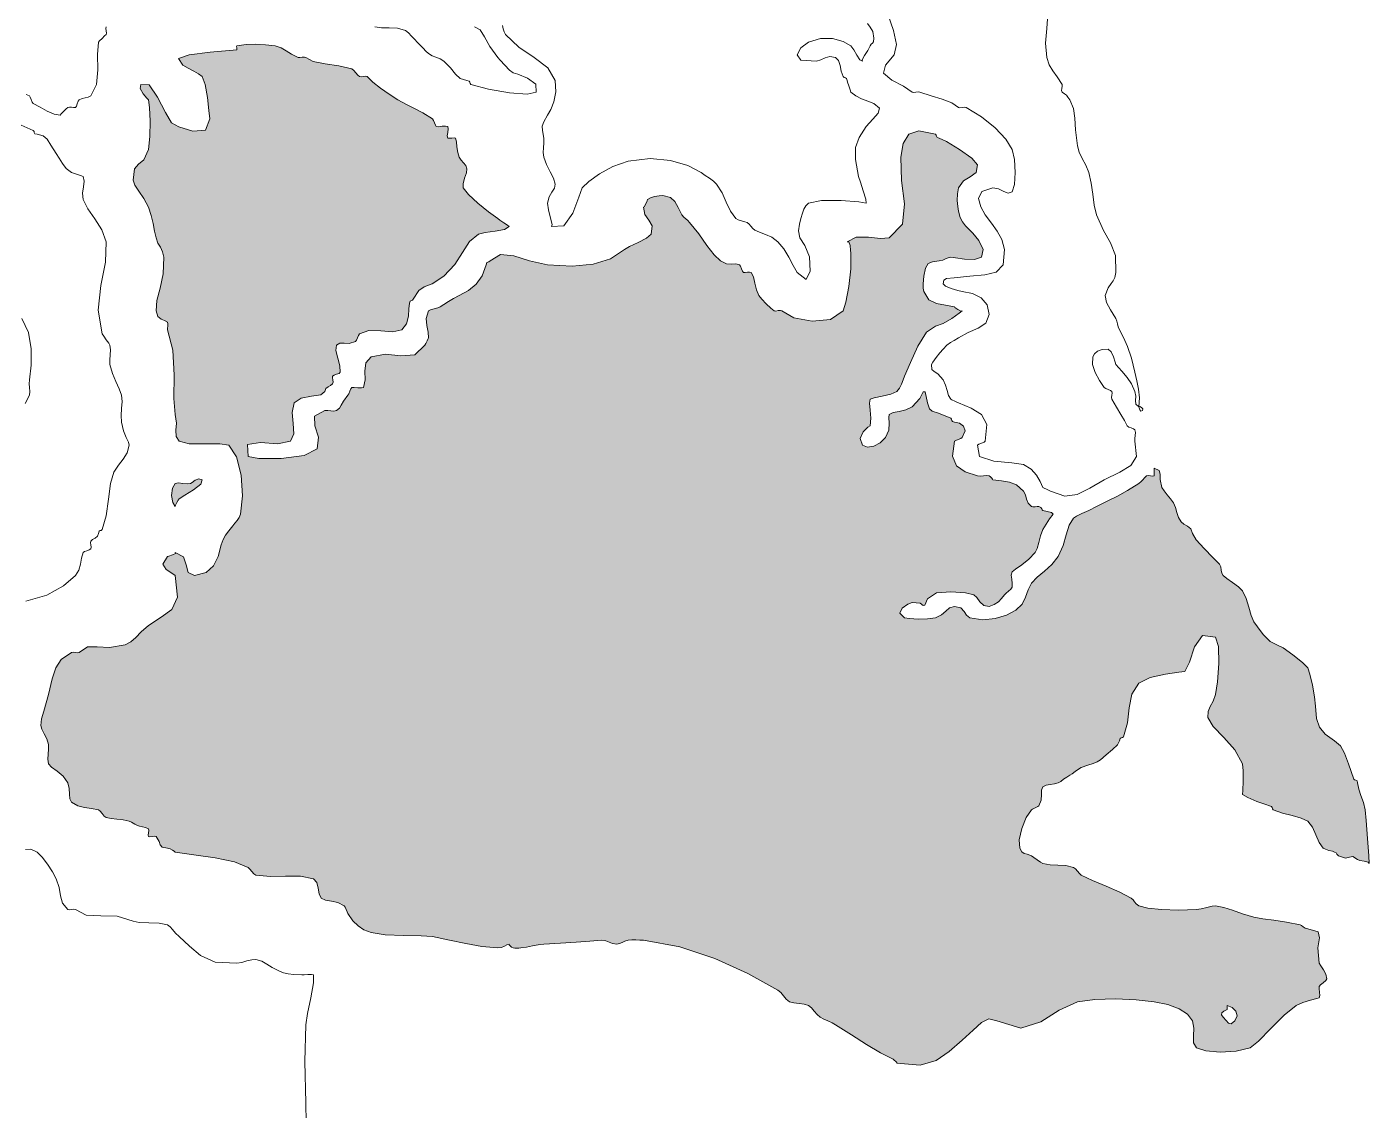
# Model space of a CAD drawing. Header units: inches. Extents: x -600 to 863, y -502 to 873.
# Drawn here: x 678.97 to 716, y 490.52 to 520.41 of the extents above; entities that cross this region are included whole.
import ezdxf

# ---------------------------------------------------------------- set-up
doc = ezdxf.new("R2010")
doc.units = ezdxf.units.IN
doc.header["$MEASUREMENT"] = 0
doc.layers.add('Layer 1', color=7, linetype='Continuous')

msp = doc.modelspace()

# ---------------------------------------------------------------- hatches: boundary and pattern name
at = {"layer": 'Layer 1', "true_color": 0xffffff}
h = msp.add_hatch(color=7, dxfattribs=at)
h.paths.add_polyline_path([(684.76, 519.774), (684.761, 519.791), (684.76, 519.827), (684.759, 519.863), (684.76, 519.88), (685.021, 519.916), (685.284, 519.925), (685.551, 519.912), (685.818, 519.88), (685.985, 519.831), (686.126, 519.75), (686.271, 519.654), (686.454, 519.562), (686.499, 519.56), (686.564, 519.568), (686.628, 519.573), (686.666, 519.562), (686.873, 519.452), (687.203, 519.389), (687.582, 519.334), (687.937, 519.245), (687.992, 519.205), (688.048, 519.141), (688.101, 519.076), (688.148, 519.033), (688.194, 519.029), (688.258, 519.038), (688.32, 519.044), (688.359, 519.033), (688.514, 518.883), (688.727, 518.718), (688.968, 518.552), (689.207, 518.398), (689.444, 518.263), (689.667, 518.151), (689.897, 518.031), (690.16, 517.869), (690.188, 517.826), (690.215, 517.759), (690.24, 517.693), (690.266, 517.657), (690.334, 517.651), (690.431, 517.664), (690.524, 517.672), (690.583, 517.657), (690.596, 517.591), (690.581, 517.495), (690.567, 517.401), (690.583, 517.339), (690.625, 517.333), (690.693, 517.341), (690.76, 517.347), (690.795, 517.339), (690.819, 517.235), (690.835, 517.094), (690.857, 516.944), (690.901, 516.81), (690.956, 516.729), (691.02, 516.658), (691.078, 516.583), (691.112, 516.492), (691.096, 516.383), (691.047, 516.23), (691.005, 516.075), (691.007, 515.962), (691.156, 515.78), (691.416, 515.545), (691.71, 515.308), (691.96, 515.116), (692.019, 515.075), (692.126, 515.001), (692.23, 514.932), (692.277, 514.904), (692.147, 514.817), (691.892, 514.768), (691.617, 514.733), (691.431, 514.692), (691.18, 514.482), (690.988, 514.183), (690.778, 513.847), (690.478, 513.527), (690.148, 513.316), (689.935, 513.231), (689.781, 513.135), (689.631, 512.892), (689.609, 512.871), (689.579, 512.859), (689.548, 512.836), (689.524, 512.786), (689.512, 512.633), (689.5, 512.428), (689.447, 512.217), (689.312, 512.045), (689.068, 511.991), (688.738, 512.018), (688.404, 512.031), (688.148, 511.939), (688.123, 511.896), (688.096, 511.829), (688.067, 511.764), (688.042, 511.728), (687.867, 511.675), (687.723, 511.679), (687.605, 511.68), (687.513, 511.622), (687.499, 511.482), (687.548, 511.272), (687.606, 511.052), (687.619, 510.88), (687.583, 510.847), (687.515, 510.822), (687.446, 510.8), (687.407, 510.774), (687.401, 510.725), (687.41, 510.667), (687.418, 510.608), (687.407, 510.562), (687.351, 510.515), (687.28, 510.481), (687.221, 510.434), (687.195, 510.351), (687.082, 510.258), (686.823, 510.215), (686.538, 510.161), (686.348, 510.033), (686.292, 509.767), (686.32, 509.467), (686.336, 509.185), (686.242, 508.975), (685.89, 508.907), (685.414, 508.941), (685.061, 508.887), (685.077, 508.551), (685.373, 508.497), (685.986, 508.5), (686.621, 508.581), (686.983, 508.763), (687.014, 509.088), (686.916, 509.405), (686.904, 509.665), (687.195, 509.821), (687.27, 509.822), (687.357, 509.812), (687.443, 509.807), (687.513, 509.821), (687.598, 509.887), (687.646, 509.97), (687.706, 510.084), (687.83, 510.245), (687.854, 510.287), (687.883, 510.356), (687.912, 510.422), (687.937, 510.457), (688.001, 510.46), (688.104, 510.451), (688.202, 510.445), (688.254, 510.457), (688.303, 510.669), (688.294, 510.91), (688.318, 511.136), (688.466, 511.304), (688.866, 511.377), (689.289, 511.335), (689.67, 511.357), (689.948, 511.622), (689.975, 511.676), (690.01, 511.749), (690.041, 511.812), (690.054, 511.833), (690.046, 511.987), (690.001, 512.167), (689.982, 512.366), (690.054, 512.574), (690.107, 512.602), (690.206, 512.631), (690.308, 512.658), (690.371, 512.68), (690.477, 512.75), (690.598, 512.833), (690.738, 512.917), (690.901, 512.998), (691.153, 513.13), (691.364, 513.305), (691.528, 513.538), (691.643, 513.845), (691.664, 513.904), (691.687, 513.918), (691.713, 513.922), (691.748, 513.951), (692.038, 514.128), (692.404, 514.09), (692.84, 513.956), (693.336, 513.845), (694.01, 513.806), (694.59, 513.858), (695.072, 514.009), (695.454, 514.269), (695.592, 514.344), (695.831, 514.454), (696.066, 514.577), (696.195, 514.692), (696.217, 514.92), (696.124, 515.077), (696.014, 515.227), (695.983, 515.433), (695.999, 515.44), (696.043, 515.521), (696.083, 515.612), (696.089, 515.645), (696.17, 515.688), (696.287, 515.723), (696.411, 515.746), (696.513, 515.751), (696.724, 515.699), (696.845, 515.585), (696.933, 515.422), (697.042, 515.222), (697.094, 515.156), (697.146, 515.108), (697.2, 515.063), (697.254, 515.01), (697.503, 514.693), (697.731, 514.38), (697.933, 514.117), (698.101, 513.951), (698.27, 513.873), (698.409, 513.86), (698.527, 513.866), (698.63, 513.845), (698.66, 513.804), (698.686, 513.736), (698.71, 513.67), (698.736, 513.633), (698.783, 513.629), (698.847, 513.638), (698.907, 513.644), (698.948, 513.633), (699.011, 513.513), (699.053, 513.337), (699.096, 513.151), (699.16, 512.998), (699.246, 512.892), (699.366, 512.766), (699.489, 512.651), (699.583, 512.574), (699.628, 512.568), (699.692, 512.578), (699.756, 512.585), (699.795, 512.574), (700.129, 512.377), (700.634, 512.285), (701.143, 512.338), (701.489, 512.574), (701.563, 512.813), (701.641, 513.244), (701.696, 513.736), (701.701, 514.163), (701.693, 514.25), (701.677, 514.38), (701.646, 514.48), (701.595, 514.48), (701.85, 514.606), (702.185, 514.605), (702.517, 514.568), (702.76, 514.586), (703.123, 514.965), (703.176, 515.525), (703.1, 516.172), (703.077, 516.81), (703.147, 517.19), (703.299, 517.447), (703.577, 517.543), (704.03, 517.445), (704.049, 517.422), (704.059, 517.388), (704.08, 517.355), (704.136, 517.339), (704.34, 517.244), (704.692, 517.027), (705.032, 516.781), (705.195, 516.598), (705.155, 516.387), (704.995, 516.27), (704.803, 516.157), (704.666, 515.962), (704.637, 515.797), (704.633, 515.618), (704.646, 515.453), (704.666, 515.327), (704.716, 515.148), (704.777, 515.026), (704.864, 514.922), (704.983, 514.798), (705.067, 514.712), (705.231, 514.509), (705.351, 514.266), (705.301, 514.057), (705.107, 513.993), (704.836, 514.001), (704.586, 514.038), (704.454, 514.057), (704.386, 514.038), (704.314, 514.006), (704.233, 513.972), (704.136, 513.951), (703.953, 513.927), (703.832, 513.875), (703.756, 513.754), (703.713, 513.527), (703.703, 513.43), (703.696, 513.313), (703.697, 513.198), (703.713, 513.104), (703.855, 512.874), (704.063, 512.773), (704.308, 512.732), (704.56, 512.68), (704.571, 512.662), (704.648, 512.609), (704.734, 512.565), (704.771, 512.574), (704.689, 512.508), (704.489, 512.366), (704.246, 512.222), (704.03, 512.151), (703.785, 511.982), (703.55, 511.598), (703.344, 511.147), (703.184, 510.774), (703.143, 510.668), (703.1, 510.551), (703.046, 510.44), (702.972, 510.351), (702.799, 510.275), (702.56, 510.22), (702.341, 510.178), (702.23, 510.139), (702.217, 510.027), (702.233, 509.837), (702.249, 509.612), (702.23, 509.398), (702.17, 509.368), (702.043, 509.237), (701.956, 509.055), (702.019, 508.869), (702.158, 508.809), (702.333, 508.837), (702.509, 508.935), (702.653, 509.08), (702.744, 509.285), (702.757, 509.476), (702.744, 509.627), (702.76, 509.716), (702.871, 509.772), (703.03, 509.8), (703.213, 509.838), (703.395, 509.927), (703.604, 510.157), (703.696, 510.338), (703.745, 510.34), (703.818, 510.033), (703.865, 509.874), (703.946, 509.808), (704.121, 509.749), (704.454, 509.61), (704.477, 509.583), (704.482, 509.55), (704.502, 509.52), (704.56, 509.504), (704.697, 509.472), (704.81, 509.39), (704.85, 509.259), (704.771, 509.08), (704.731, 509.056), (704.66, 509.025), (704.592, 508.995), (704.56, 508.975), (704.501, 508.564), (704.61, 508.298), (704.854, 508.132), (705.195, 508.021), (705.272, 508.015), (705.354, 508.023), (705.436, 508.03), (705.513, 508.021), (705.554, 507.998), (705.588, 507.962), (705.61, 507.929), (705.618, 507.916), (705.857, 507.883), (706.071, 507.85), (706.271, 507.769), (706.466, 507.598), (706.516, 507.499), (706.545, 507.381), (706.587, 507.267), (706.678, 507.174), (706.723, 507.164), (706.78, 507.169), (706.839, 507.176), (706.889, 507.174), (706.936, 507.15), (706.964, 507.116), (706.981, 507.084), (706.995, 507.068), (707.236, 507.014), (707.276, 506.964), (707.176, 506.833), (706.995, 506.539), (706.931, 506.371), (706.881, 506.187), (706.834, 506.02), (706.783, 505.904), (706.611, 505.72), (706.412, 505.566), (706.24, 505.45), (706.147, 505.375), (706.126, 505.286), (706.137, 505.169), (706.152, 505.049), (706.147, 504.951), (706.111, 504.895), (706.051, 504.839), (705.985, 504.786), (705.936, 504.739), (705.858, 504.642), (705.769, 504.548), (705.656, 504.47), (705.513, 504.421), (705.37, 504.448), (705.261, 504.546), (705.172, 504.662), (705.089, 504.739), (704.859, 504.791), (704.461, 504.825), (704.059, 504.79), (703.818, 504.633), (703.736, 504.458), (703.695, 504.448), (703.61, 504.505), (703.395, 504.527), (703.269, 504.479), (703.115, 504.368), (703.048, 504.231), (703.184, 504.104), (703.319, 504.082), (703.555, 504.069), (703.816, 504.074), (704.03, 504.104), (704.203, 504.187), (704.318, 504.292), (704.422, 504.383), (704.56, 504.421), (704.73, 504.378), (704.826, 504.281), (704.894, 504.174), (704.983, 504.104), (705.341, 504.047), (705.684, 504.083), (705.993, 504.182), (706.254, 504.315), (706.424, 504.479), (706.521, 504.677), (706.592, 504.879), (706.678, 505.057), (706.838, 505.229), (707.037, 505.394), (707.242, 505.574), (707.418, 505.798), (707.552, 506.096), (707.64, 506.393), (707.723, 506.658), (707.842, 506.857), (707.923, 506.91), (708.068, 506.979), (708.259, 507.067), (708.478, 507.174), (708.773, 507.324), (709.05, 507.464), (709.331, 507.618), (709.642, 507.81), (709.707, 507.861), (709.756, 507.914), (709.8, 507.967), (709.854, 508.021), (709.898, 508.03), (709.961, 508.021), (710.022, 508.011), (710.065, 508.021), (710.069, 508.059), (710.068, 508.131), (710.066, 508.202), (710.065, 508.233), (710.206, 508.168), (710.232, 508.071), (710.228, 507.922), (710.277, 507.704), (710.337, 507.605), (710.426, 507.5), (710.519, 507.391), (710.595, 507.28), (710.65, 507.152), (710.693, 507.012), (710.741, 506.874), (710.807, 506.751), (710.884, 506.69), (710.987, 506.635), (711.08, 506.559), (711.124, 506.433), (711.223, 506.254), (711.442, 506.014), (711.688, 505.771), (711.865, 505.586), (711.902, 505.511), (711.917, 505.424), (711.934, 505.34), (711.972, 505.269), (712.069, 505.191), (712.226, 505.084), (712.387, 504.964), (712.501, 504.845), (712.602, 504.634), (712.675, 504.395), (712.74, 504.17), (712.818, 503.998), (712.917, 503.854), (713.075, 503.643), (713.264, 503.452), (713.453, 503.363), (713.621, 503.277), (713.893, 503.086), (714.156, 502.875), (714.301, 502.728), (714.36, 502.547), (714.428, 502.248), (714.484, 501.924), (714.513, 501.668), (714.545, 501.328), (714.625, 501.088), (714.781, 500.899), (715.042, 500.716), (715.206, 500.572), (715.319, 500.369), (715.427, 500.075), (715.571, 499.657), (715.593, 499.638), (715.628, 499.629), (715.66, 499.607), (715.677, 499.551), (715.708, 499.383), (715.77, 499.202), (715.838, 499.01), (715.889, 498.81), (715.916, 498.518), (715.952, 498.016), (715.983, 497.541), (715.995, 497.328), (715.965, 497.363), (715.858, 497.392), (715.741, 497.415), (715.677, 497.434), (715.543, 497.523), (715.454, 497.504), (715.344, 497.476), (715.147, 497.539), (715.127, 497.559), (715.107, 497.587), (715.082, 497.618), (715.042, 497.645), (714.98, 497.664), (714.885, 497.689), (714.789, 497.719), (714.725, 497.751), (714.619, 497.904), (714.527, 498.119), (714.428, 498.334), (714.301, 498.492), (714.118, 498.579), (713.871, 498.65), (713.602, 498.721), (713.348, 498.81), (713.326, 498.835), (713.319, 498.869), (713.3, 498.9), (713.242, 498.916), (713.142, 498.952), (712.9, 499.04), (712.645, 499.146), (712.501, 499.233), (712.512, 499.339), (712.521, 499.599), (712.521, 499.888), (712.501, 500.081), (712.29, 500.464), (711.983, 500.806), (711.697, 501.103), (711.548, 501.351), (711.553, 501.52), (711.614, 501.66), (711.696, 501.803), (711.76, 501.986), (711.808, 502.341), (711.846, 502.845), (711.841, 503.317), (711.76, 503.575), (711.4, 503.618), (711.18, 503.301), (711.037, 502.882), (710.912, 502.622), (710.744, 502.602), (710.376, 502.554), (709.958, 502.461), (709.642, 502.304), (709.452, 502), (709.377, 501.62), (709.33, 501.212), (709.219, 500.822), (709.193, 500.8), (709.158, 500.793), (709.128, 500.774), (709.112, 500.716), (709.053, 500.606), (708.915, 500.472), (708.743, 500.327), (708.583, 500.187), (708.498, 500.132), (708.381, 500.088), (708.232, 500.04), (708.054, 499.975), (707.979, 499.932), (707.891, 499.869), (707.804, 499.805), (707.736, 499.763), (707.653, 499.713), (707.568, 499.652), (707.487, 499.593), (707.418, 499.551), (707.316, 499.523), (707.198, 499.509), (707.083, 499.489), (706.995, 499.445), (706.954, 499.353), (706.958, 499.228), (706.953, 499.079), (706.889, 498.916), (706.857, 498.902), (706.786, 498.867), (706.714, 498.83), (706.678, 498.81), (706.532, 498.596), (706.412, 498.293), (706.345, 497.984), (706.359, 497.751), (706.416, 497.65), (706.479, 497.607), (706.562, 497.583), (706.678, 497.539), (706.746, 497.495), (706.84, 497.428), (706.932, 497.363), (706.995, 497.328), (707.197, 497.291), (707.411, 497.283), (707.629, 497.27), (707.842, 497.222), (707.897, 497.182), (707.953, 497.118), (708.007, 497.052), (708.054, 497.01), (708.365, 496.862), (708.74, 496.702), (709.116, 496.537), (709.43, 496.375), (709.483, 496.327), (709.523, 496.27), (709.57, 496.212), (709.642, 496.163), (709.888, 496.099), (710.271, 496.056), (710.736, 496.041), (711.23, 496.057), (711.365, 496.079), (711.521, 496.117), (711.664, 496.151), (711.76, 496.163), (711.986, 496.118), (712.227, 496.037), (712.499, 495.94), (712.818, 495.845), (713.062, 495.8), (713.365, 495.761), (713.713, 495.71), (714.089, 495.633), (714.125, 495.614), (714.171, 495.582), (714.229, 495.548), (714.301, 495.527), (714.589, 495.444), (714.628, 495.282), (714.584, 495.004), (714.618, 494.575), (714.659, 494.502), (714.732, 494.398), (714.803, 494.275), (714.83, 494.151), (714.798, 494.101), (714.728, 494.039), (714.655, 493.979), (714.618, 493.939), (714.615, 493.867), (714.627, 493.776), (714.634, 493.688), (714.618, 493.622), (714.549, 493.606), (714.38, 493.562), (714.17, 493.493), (713.983, 493.41), (713.652, 493.147), (713.28, 492.775), (712.942, 492.429), (712.713, 492.245), (712.324, 492.152), (711.884, 492.126), (711.487, 492.159), (711.23, 492.245), (711.154, 492.38), (711.152, 492.571), (711.164, 492.784), (711.124, 492.986), (710.983, 493.174), (710.755, 493.322), (710.446, 493.435), (710.065, 493.516), (709.573, 493.571), (708.999, 493.595), (708.429, 493.58), (707.947, 493.516), (707.445, 493.279), (706.944, 492.957), (706.389, 492.783), (705.725, 492.986), (705.51, 493.043), (705.307, 492.943), (705.075, 492.732), (704.771, 492.457), (704.411, 492.143), (704.056, 491.894), (703.608, 491.767), (702.972, 491.822), (702.971, 491.834), (702.938, 491.869), (702.896, 491.906), (702.865, 491.928), (702.516, 492.105), (702.134, 492.335), (701.721, 492.6), (701.277, 492.88), (701.18, 492.933), (701.067, 492.984), (700.954, 493.036), (700.854, 493.092), (700.77, 493.166), (700.691, 493.256), (700.616, 493.344), (700.536, 493.41), (700.412, 493.452), (700.271, 493.468), (700.131, 493.48), (700.007, 493.516), (699.92, 493.583), (699.842, 493.674), (699.767, 493.766), (699.689, 493.833), (698.854, 494.292), (697.945, 494.706), (696.981, 495.027), (695.983, 495.21), (695.881, 495.217), (695.771, 495.221), (695.661, 495.219), (695.56, 495.21), (695.463, 495.185), (695.389, 495.149), (695.321, 495.117), (695.242, 495.104), (695.123, 495.123), (695.034, 495.161), (694.942, 495.197), (694.818, 495.21), (694.505, 495.19), (694.12, 495.161), (693.688, 495.129), (693.23, 495.104), (693.074, 495.085), (692.915, 495.053), (692.755, 495.019), (692.595, 494.998), (692.545, 494.995), (692.488, 494.991), (692.433, 494.991), (692.383, 494.998), (692.344, 495.02), (692.304, 495.056), (692.276, 495.089), (692.277, 495.104), (692.213, 495.087), (692.143, 495.049), (692.061, 495.012), (691.96, 494.998), (691.52, 495.043), (691.082, 495.12), (690.633, 495.216), (690.16, 495.316), (689.846, 495.336), (689.363, 495.341), (688.856, 495.36), (688.466, 495.422), (688.266, 495.501), (688.107, 495.606), (687.968, 495.751), (687.83, 495.951), (687.809, 495.996), (687.781, 496.061), (687.752, 496.125), (687.725, 496.163), (687.552, 496.249), (687.373, 496.286), (687.211, 496.314), (687.089, 496.375), (687.039, 496.487), (687.012, 496.647), (686.971, 496.803), (686.877, 496.904), (686.516, 496.981), (686.11, 496.979), (685.691, 496.965), (685.289, 497.01), (685.233, 497.045), (685.177, 497.107), (685.124, 497.174), (685.077, 497.222), (684.704, 497.376), (684.165, 497.487), (683.579, 497.57), (683.065, 497.645), (683.032, 497.664), (682.986, 497.698), (682.926, 497.733), (682.854, 497.751), (682.705, 497.779), (682.651, 497.839), (682.619, 497.935), (682.536, 498.069), (682.495, 498.079), (682.432, 498.069), (682.367, 498.06), (682.324, 498.069), (682.316, 498.112), (682.326, 498.177), (682.335, 498.241), (682.324, 498.28), (682.25, 498.318), (682.166, 498.341), (682.081, 498.36), (682.007, 498.386), (681.953, 498.416), (681.907, 498.443), (681.858, 498.468), (681.795, 498.492), (681.629, 498.531), (681.459, 498.55), (681.299, 498.567), (681.16, 498.598), (681.109, 498.638), (681.049, 498.707), (680.991, 498.774), (680.948, 498.81), (680.758, 498.849), (680.562, 498.875), (680.375, 498.922), (680.207, 499.021), (680.162, 499.111), (680.15, 499.241), (680.141, 499.394), (680.102, 499.551), (679.976, 499.735), (679.809, 499.876), (679.656, 499.987), (679.571, 500.081), (679.551, 500.203), (679.559, 500.342), (679.572, 500.481), (679.571, 500.61), (679.526, 500.769), (679.455, 500.908), (679.39, 501.031), (679.359, 501.139), (679.381, 501.318), (679.438, 501.534), (679.509, 501.764), (679.571, 501.986), (679.673, 502.421), (679.768, 502.726), (679.923, 502.952), (680.207, 503.151), (680.253, 503.155), (680.317, 503.146), (680.38, 503.14), (680.419, 503.151), (680.647, 503.303), (680.916, 503.305), (681.254, 503.283), (681.689, 503.363), (681.84, 503.444), (681.975, 503.565), (682.125, 503.717), (682.324, 503.892), (682.682, 504.121), (682.975, 504.336), (683.128, 504.674), (683.065, 505.269), (682.972, 505.337), (682.812, 505.437), (682.728, 505.585), (682.854, 505.798), (682.891, 505.804), (682.988, 505.839), (683.071, 505.881), (683.065, 505.904), (683.297, 505.786), (683.371, 505.564), (683.425, 505.354), (683.596, 505.269), (683.922, 505.352), (684.125, 505.537), (684.249, 505.799), (684.336, 506.116), (684.386, 506.261), (684.454, 506.382), (684.543, 506.502), (684.654, 506.645), (684.713, 506.717), (684.775, 506.793), (684.83, 506.875), (684.865, 506.963), (684.919, 507.47), (684.881, 508.04), (684.756, 508.548), (684.548, 508.869), (684.3, 508.907), (683.879, 508.9), (683.449, 508.903), (683.172, 508.975), (683.089, 509.11), (683.086, 509.277), (683.099, 509.479), (683.065, 509.716), (683.028, 510.153), (683.033, 510.798), (683.001, 511.484), (682.854, 512.045), (682.849, 512.092), (682.857, 512.154), (682.865, 512.215), (682.854, 512.257), (682.773, 512.303), (682.675, 512.344), (682.587, 512.421), (682.536, 512.574), (682.561, 512.861), (682.648, 513.2), (682.732, 513.597), (682.748, 514.057), (682.715, 514.205), (682.655, 514.326), (682.59, 514.444), (682.536, 514.586), (682.497, 514.773), (682.457, 514.981), (682.404, 515.204), (682.324, 515.433), (682.199, 515.668), (682.062, 515.87), (681.95, 516.039), (681.901, 516.174), (681.939, 516.488), (682.054, 516.618), (682.198, 516.738), (682.324, 517.021), (682.368, 517.383), (682.372, 517.807), (682.352, 518.182), (682.324, 518.398), (682.279, 518.439), (682.181, 518.561), (682.102, 518.707), (682.113, 518.821), (682.345, 518.805), (682.58, 518.469), (682.794, 518.044), (682.96, 517.763), (683.169, 517.652), (683.548, 517.534), (683.897, 517.557), (684.019, 517.869), (683.995, 518.101), (683.953, 518.459), (683.891, 518.813), (683.807, 519.033), (683.711, 519.11), (683.575, 519.189), (683.422, 519.27), (683.277, 519.351), (683.156, 519.531), (683.449, 519.638), (684.027, 519.707)])
h.paths.add_polyline_path([(711.972, 493.092), (712.05, 493), (712.116, 492.925), (712.19, 492.908), (712.289, 492.986), (712.352, 493.128), (712.318, 493.254), (712.217, 493.353), (712.077, 493.41), (712.077, 493.394), (712.078, 493.358), (712.079, 493.321), (712.077, 493.304), (711.984, 493.251), (711.931, 493.206), (711.924, 493.157)])
msp.add_hatch(color=7, dxfattribs=at).paths.add_polyline_path([(683.489, 507.81), (683.529, 507.842), (683.615, 507.901), (683.718, 507.94), (683.807, 507.916), (683.772, 507.793), (683.571, 507.638), (683.329, 507.489), (683.172, 507.386), (683.15, 507.353), (683.107, 507.283), (683.07, 507.212), (683.065, 507.174), (682.996, 507.282), (682.966, 507.476), (682.986, 507.678), (683.065, 507.81), (683.159, 507.83), (683.274, 507.814), (683.391, 507.797)])

# ---------------------------------------------------------------- linework, layer by layer
at = {"layer": 'Layer 1', "lineweight": 0}
for points in [[(709.642, 509.927), (709.563, 509.999), (709.55, 510.099), (709.557, 510.22), (709.536, 510.351), (709.442, 510.558), (709.323, 510.738), (709.178, 510.91), (709.007, 511.092), (708.989, 511.158), (708.943, 511.3), (708.877, 511.444), (708.795, 511.516), (708.629, 511.511), (708.503, 511.463), (708.417, 511.389), (708.371, 511.304), (708.365, 511.095), (708.442, 510.869), (708.562, 510.648), (708.689, 510.457), (708.73, 510.429), (708.799, 510.402), (708.864, 510.376), (708.9, 510.351), (708.906, 510.302), (708.898, 510.244), (708.891, 510.187), (708.9, 510.139), (709.031, 509.915), (709.146, 509.717), (709.244, 509.546), (709.324, 509.398), (709.365, 509.367), (709.433, 509.342), (709.499, 509.319), (709.536, 509.292), (709.55, 509.22), (709.541, 509.136), (709.531, 509.05), (709.536, 508.975), (709.58, 508.557), (709.425, 508.306), (709.114, 508.125), (708.689, 507.916), (708.289, 507.681), (707.945, 507.508), (707.604, 507.459), (707.207, 507.598), (707.168, 507.617), (707.097, 507.65), (707.028, 507.684), (706.995, 507.704), (706.923, 507.861), (706.819, 508.039), (706.671, 508.208), (706.466, 508.339), (706.139, 508.38), (705.647, 508.423), (705.248, 508.557), (705.195, 508.869), (705.234, 508.896), (705.305, 508.926), (705.373, 508.953), (705.406, 508.975), (705.451, 509.439), (705.304, 509.715), (705.022, 509.886), (704.666, 510.033), (704.642, 510.045), (704.567, 510.083), (704.489, 510.121), (704.454, 510.139), (704.394, 510.238), (704.353, 510.375), (704.309, 510.526), (704.242, 510.668), (704.099, 510.834), (703.995, 510.898), (703.935, 510.953), (703.924, 511.092), (703.963, 511.161), (704.053, 511.283), (704.157, 511.415), (704.242, 511.516), (704.35, 511.622), (704.45, 511.696), (704.553, 511.759), (704.666, 511.833), (704.937, 511.977), (705.208, 512.092), (705.421, 512.237), (705.513, 512.469), (705.459, 512.739), (705.297, 512.932), (705.058, 513.053), (704.771, 513.104), (704.648, 513.131), (704.469, 513.189), (704.307, 513.258), (704.242, 513.315), (704.264, 513.421), (704.336, 513.462), (704.546, 513.482), (704.983, 513.527), (705.394, 513.566), (705.709, 513.637), (705.9, 513.839), (705.936, 514.269), (705.868, 514.539), (705.739, 514.771), (705.576, 514.989), (705.406, 515.222), (705.281, 515.443), (705.223, 515.673), (705.309, 515.863), (705.618, 515.962), (705.775, 515.936), (705.916, 515.869), (706.041, 515.822), (706.147, 515.856), (706.216, 516.054), (706.234, 516.388), (706.21, 516.747), (706.147, 517.021), (705.974, 517.305), (705.682, 517.618), (705.305, 517.923), (704.877, 518.186), (704.831, 518.19), (704.767, 518.182), (704.704, 518.175), (704.666, 518.186), (704.487, 518.312), (704.221, 518.413), (703.912, 518.505), (703.606, 518.609), (703.562, 518.612), (703.496, 518.604), (703.433, 518.599), (703.395, 518.609), (703.153, 518.774), (702.83, 518.94), (702.603, 519.126), (702.653, 519.351), (702.892, 519.636), (702.96, 519.916), (702.875, 520.311), (702.653, 520.939)], [(707.133, 520.758), (707.102, 520.36), (707.07, 519.96), (707.101, 519.562), (707.168, 519.359), (707.269, 519.192), (707.39, 519.025), (707.524, 518.821), (707.529, 518.775), (707.521, 518.711), (707.514, 518.648), (707.524, 518.609), (707.591, 518.558), (707.643, 518.518), (707.688, 518.471), (707.736, 518.398), (707.838, 518.153), (707.877, 517.891), (707.898, 517.564), (707.947, 517.127), (707.999, 516.95), (708.084, 516.779), (708.181, 516.596), (708.266, 516.386), (708.332, 516.096), (708.374, 515.788), (708.415, 515.488), (708.478, 515.222), (708.671, 514.788), (708.863, 514.452), (708.995, 514.104), (709.007, 513.633), (708.979, 513.496), (708.936, 513.405), (708.875, 513.323), (708.795, 513.21), (708.715, 512.997), (708.749, 512.805), (708.859, 512.603), (709.007, 512.363), (709.037, 512.291), (709.057, 512.212), (709.077, 512.129), (709.112, 512.045), (709.218, 511.842), (709.332, 511.587), (709.442, 511.271), (709.536, 510.88), (709.585, 510.647), (709.632, 510.415), (709.657, 510.176), (709.642, 509.927), (709.669, 509.932), (709.719, 509.907), (709.757, 509.866), (709.748, 509.821), (709.699, 509.805), (709.667, 509.844), (709.649, 509.899), (709.642, 509.927), (709.642, 509.927)], [(681.16, 520.41), (681.153, 520.364), (681.163, 520.3), (681.171, 520.237), (681.16, 520.198), (681.117, 520.158), (681.047, 520.09), (680.979, 520.022), (680.948, 519.986), (680.923, 519.647), (680.934, 519.226), (680.898, 518.813), (680.736, 518.504), (680.664, 518.466), (680.583, 518.45), (680.498, 518.435), (680.419, 518.398), (680.392, 518.356), (680.364, 518.288), (680.338, 518.222), (680.312, 518.186), (680.264, 518.18), (680.206, 518.188), (680.149, 518.196), (680.102, 518.186), (680.059, 518.147), (679.987, 518.075), (679.92, 518.006), (679.89, 517.974), (679.729, 518.003), (679.537, 518.084), (679.336, 518.19), (679.148, 518.292), (679.117, 518.333), (679.092, 518.4), (679.068, 518.467), (679.042, 518.504), (678.958, 518.543)], [(691.324, 520.41), (691.479, 520.328), (691.6, 520.13), (691.74, 519.861), (691.96, 519.562), (692.03, 519.484), (692.154, 519.35), (692.287, 519.215), (692.383, 519.139), (692.519, 519.099), (692.784, 518.995), (693.008, 518.83), (693.019, 518.609), (692.773, 518.554), (692.283, 518.587), (691.71, 518.684), (691.219, 518.821), (691.199, 518.844), (691.19, 518.878), (691.169, 518.911), (691.112, 518.927), (690.926, 518.982), (690.792, 519.106), (690.66, 519.273), (690.478, 519.457), (690.37, 519.524), (690.257, 519.569), (690.149, 519.611), (690.054, 519.668), (689.979, 519.739), (689.904, 519.819), (689.825, 519.903), (689.736, 519.986), (689.67, 520.055), (689.586, 520.149), (689.499, 520.242), (689.419, 520.304), (689.198, 520.369), (688.969, 520.38), (688.752, 520.38), (688.571, 520.41)], [(702.162, 520.501), (702.234, 520.4), (702.305, 520.276), (702.336, 520.092), (702.324, 519.997), (702.297, 519.954), (702.263, 519.927), (702.23, 519.88), (702.164, 519.759), (702.074, 519.613), (702.01, 519.495), (702.019, 519.457), (701.945, 519.498), (701.865, 519.623), (701.783, 519.771), (701.701, 519.88), (701.487, 520.006), (701.196, 520.084), (700.866, 520.087), (700.536, 519.986), (700.322, 519.826), (700.216, 519.634), (700.323, 519.486), (700.748, 519.457), (700.876, 519.495), (700.994, 519.556), (701.122, 519.593), (701.277, 519.562), (701.359, 519.479), (701.402, 519.344), (701.437, 519.187), (701.489, 519.033), (701.517, 519.011), (701.55, 519.004), (701.58, 518.986), (701.595, 518.927), (701.609, 518.884), (701.643, 518.778), (701.678, 518.667), (701.701, 518.609), (701.836, 518.5), (701.994, 518.424), (702.165, 518.361), (702.336, 518.292), (702.487, 518.163), (702.449, 518.023), (702.302, 517.859), (702.124, 517.657), (701.928, 517.358), (701.83, 517.083), (701.827, 516.75), (701.912, 516.28), (701.963, 516.12), (702.044, 515.881), (702.112, 515.656), (702.124, 515.539), (701.921, 515.576), (701.431, 515.617), (700.89, 515.619), (700.536, 515.539), (700.461, 515.468), (700.406, 515.38), (700.365, 515.267), (700.324, 515.116), (700.284, 514.964), (700.259, 514.784), (700.293, 514.584), (700.43, 514.375), (700.558, 514.064), (700.576, 513.67), (700.469, 513.442), (700.219, 513.633), (700.109, 513.822), (699.987, 514.054), (699.849, 514.287), (699.689, 514.48), (699.521, 514.601), (699.343, 514.682), (699.181, 514.741), (699.054, 514.798), (699, 514.844), (698.945, 514.905), (698.892, 514.966), (698.842, 515.01), (698.777, 515.033), (698.683, 515.056), (698.589, 515.083), (698.524, 515.116), (698.377, 515.32), (698.264, 515.571), (698.148, 515.832), (697.995, 516.068), (697.91, 516.147), (697.8, 516.229), (697.682, 516.309), (697.571, 516.386), (697.207, 516.584), (696.727, 516.724), (696.165, 516.773), (695.56, 516.704), (695.137, 516.559), (694.765, 516.354), (694.473, 516.14), (694.289, 515.962), (694.195, 515.708), (694.031, 515.27), (693.785, 514.914), (693.442, 514.904), (693.462, 514.953), (693.417, 515.132), (693.358, 515.355), (693.336, 515.539), (693.381, 515.716), (693.455, 515.847), (693.523, 515.956), (693.548, 516.068), (693.501, 516.229), (693.406, 516.412), (693.303, 516.609), (693.23, 516.81), (693.218, 516.939), (693.225, 517.073), (693.233, 517.208), (693.23, 517.339), (693.199, 517.547), (693.19, 517.672), (693.228, 517.789), (693.336, 517.974), (693.422, 518.125), (693.512, 518.343), (693.567, 518.616), (693.548, 518.927), (693.339, 519.28), (692.965, 519.565), (692.538, 519.849), (692.172, 520.198), (692.135, 520.272), (692.112, 520.356), (692.094, 520.44)], [(684.76, 519.774), (684.761, 519.791), (684.76, 519.827), (684.759, 519.863), (684.76, 519.88), (685.021, 519.916), (685.284, 519.925), (685.551, 519.912), (685.818, 519.88), (685.985, 519.831), (686.126, 519.75), (686.271, 519.654), (686.454, 519.562), (686.499, 519.56), (686.564, 519.568), (686.628, 519.573), (686.666, 519.562), (686.873, 519.452), (687.203, 519.389), (687.582, 519.334), (687.937, 519.245), (687.992, 519.205), (688.048, 519.141), (688.101, 519.076), (688.148, 519.033), (688.194, 519.029), (688.258, 519.038), (688.32, 519.044), (688.359, 519.033), (688.514, 518.883), (688.727, 518.718), (688.968, 518.552), (689.207, 518.398), (689.444, 518.263), (689.667, 518.151), (689.897, 518.031), (690.16, 517.869), (690.188, 517.826), (690.215, 517.759), (690.24, 517.693), (690.266, 517.657), (690.334, 517.651), (690.431, 517.664), (690.524, 517.672), (690.583, 517.657), (690.596, 517.591), (690.581, 517.495), (690.567, 517.401), (690.583, 517.339), (690.625, 517.333), (690.693, 517.341), (690.76, 517.347), (690.795, 517.339), (690.819, 517.235), (690.835, 517.094), (690.857, 516.944), (690.901, 516.81), (690.956, 516.729), (691.02, 516.658), (691.078, 516.583), (691.112, 516.492), (691.096, 516.383), (691.047, 516.23), (691.005, 516.075), (691.007, 515.962), (691.156, 515.78), (691.416, 515.545), (691.71, 515.308), (691.96, 515.116), (692.019, 515.075), (692.126, 515.001), (692.23, 514.932), (692.277, 514.904), (692.147, 514.817), (691.892, 514.768), (691.617, 514.733), (691.431, 514.692), (691.18, 514.482), (690.988, 514.183), (690.778, 513.847), (690.478, 513.527), (690.148, 513.316), (689.935, 513.231), (689.781, 513.135), (689.631, 512.892), (689.609, 512.871), (689.579, 512.859), (689.548, 512.836), (689.524, 512.786), (689.512, 512.633), (689.5, 512.428), (689.447, 512.217), (689.312, 512.045), (689.068, 511.991), (688.738, 512.018), (688.404, 512.031), (688.148, 511.939), (688.123, 511.896), (688.096, 511.829), (688.067, 511.764), (688.042, 511.728), (687.867, 511.675), (687.723, 511.679), (687.605, 511.68), (687.513, 511.622), (687.499, 511.482), (687.548, 511.272), (687.606, 511.052), (687.619, 510.88), (687.583, 510.847), (687.515, 510.822), (687.446, 510.8), (687.407, 510.774), (687.401, 510.725), (687.41, 510.667), (687.418, 510.608), (687.407, 510.562), (687.351, 510.515), (687.28, 510.481), (687.221, 510.434), (687.195, 510.351), (687.082, 510.258), (686.823, 510.215), (686.538, 510.161), (686.348, 510.033), (686.292, 509.767), (686.32, 509.467), (686.336, 509.185), (686.242, 508.975), (685.89, 508.907), (685.414, 508.941), (685.061, 508.887), (685.077, 508.551), (685.373, 508.497), (685.986, 508.5), (686.621, 508.581), (686.983, 508.763), (687.014, 509.088), (686.916, 509.405), (686.904, 509.665), (687.195, 509.821), (687.27, 509.822), (687.357, 509.812), (687.443, 509.807), (687.513, 509.821), (687.598, 509.887), (687.646, 509.97), (687.706, 510.084), (687.83, 510.245), (687.854, 510.287), (687.883, 510.356), (687.912, 510.422), (687.937, 510.457), (688.001, 510.46), (688.104, 510.451), (688.202, 510.445), (688.254, 510.457), (688.303, 510.669), (688.294, 510.91), (688.318, 511.136), (688.466, 511.304), (688.866, 511.377), (689.289, 511.335), (689.67, 511.357), (689.948, 511.622), (689.975, 511.676), (690.01, 511.749), (690.041, 511.812), (690.054, 511.833), (690.046, 511.987), (690.001, 512.167), (689.982, 512.366), (690.054, 512.574), (690.107, 512.602), (690.206, 512.631), (690.308, 512.658), (690.371, 512.68), (690.477, 512.75), (690.598, 512.833), (690.738, 512.917), (690.901, 512.998), (691.153, 513.13), (691.364, 513.305), (691.528, 513.538), (691.643, 513.845), (691.664, 513.904), (691.687, 513.918), (691.713, 513.922), (691.748, 513.951), (692.038, 514.128), (692.404, 514.09), (692.84, 513.956), (693.336, 513.845), (694.01, 513.806), (694.59, 513.858), (695.072, 514.009), (695.454, 514.269), (695.592, 514.344), (695.831, 514.454), (696.066, 514.577), (696.195, 514.692), (696.217, 514.92), (696.124, 515.077), (696.014, 515.227), (695.983, 515.433), (695.999, 515.44), (696.043, 515.521), (696.083, 515.612), (696.089, 515.645), (696.17, 515.688), (696.287, 515.723), (696.411, 515.746), (696.513, 515.751), (696.724, 515.699), (696.845, 515.585), (696.933, 515.422), (697.042, 515.222), (697.094, 515.156), (697.146, 515.108), (697.2, 515.063), (697.254, 515.01), (697.503, 514.693), (697.731, 514.38), (697.933, 514.117), (698.101, 513.951), (698.27, 513.873), (698.409, 513.86), (698.527, 513.866), (698.63, 513.845), (698.66, 513.804), (698.686, 513.736), (698.71, 513.67), (698.736, 513.633), (698.783, 513.629), (698.847, 513.638), (698.907, 513.644), (698.948, 513.633), (699.011, 513.513), (699.053, 513.337), (699.096, 513.151), (699.16, 512.998), (699.246, 512.892), (699.366, 512.766), (699.489, 512.651), (699.583, 512.574), (699.628, 512.568), (699.692, 512.578), (699.756, 512.585), (699.795, 512.574), (700.129, 512.377), (700.634, 512.285), (701.143, 512.338), (701.489, 512.574), (701.563, 512.813), (701.641, 513.244), (701.696, 513.736), (701.701, 514.163), (701.693, 514.25), (701.677, 514.38), (701.646, 514.48), (701.595, 514.48), (701.85, 514.606), (702.185, 514.605), (702.517, 514.568), (702.76, 514.586), (703.123, 514.965), (703.176, 515.525), (703.1, 516.172), (703.077, 516.81), (703.147, 517.19), (703.299, 517.447), (703.577, 517.543), (704.03, 517.445), (704.049, 517.422), (704.059, 517.388), (704.08, 517.355), (704.136, 517.339), (704.34, 517.244), (704.692, 517.027), (705.032, 516.781), (705.195, 516.598), (705.155, 516.387), (704.995, 516.27), (704.803, 516.157), (704.666, 515.962), (704.637, 515.797), (704.633, 515.618), (704.646, 515.453), (704.666, 515.327), (704.716, 515.148), (704.777, 515.026), (704.864, 514.922), (704.983, 514.798), (705.067, 514.712), (705.231, 514.509), (705.351, 514.266), (705.301, 514.057), (705.107, 513.993), (704.836, 514.001), (704.586, 514.038), (704.454, 514.057), (704.386, 514.038), (704.314, 514.006), (704.233, 513.972), (704.136, 513.951), (703.953, 513.927), (703.832, 513.875), (703.756, 513.754), (703.713, 513.527), (703.703, 513.43), (703.696, 513.313), (703.697, 513.198), (703.713, 513.104), (703.855, 512.874), (704.063, 512.773), (704.308, 512.732), (704.56, 512.68), (704.571, 512.662), (704.648, 512.609), (704.734, 512.565), (704.771, 512.574), (704.689, 512.508), (704.489, 512.366), (704.246, 512.222), (704.03, 512.151), (703.785, 511.982), (703.55, 511.598), (703.344, 511.147), (703.184, 510.774), (703.143, 510.668), (703.1, 510.551), (703.046, 510.44), (702.972, 510.351), (702.799, 510.275), (702.56, 510.22), (702.341, 510.178), (702.23, 510.139), (702.217, 510.027), (702.233, 509.837), (702.249, 509.612), (702.23, 509.398), (702.17, 509.368), (702.043, 509.237), (701.956, 509.055), (702.019, 508.869), (702.158, 508.809), (702.333, 508.837), (702.509, 508.935), (702.653, 509.08), (702.744, 509.285), (702.757, 509.476), (702.744, 509.627), (702.76, 509.716), (702.871, 509.772), (703.03, 509.8), (703.213, 509.838), (703.395, 509.927), (703.604, 510.157), (703.696, 510.338), (703.745, 510.34), (703.818, 510.033), (703.865, 509.874), (703.946, 509.808), (704.121, 509.749), (704.454, 509.61), (704.477, 509.583), (704.482, 509.55), (704.502, 509.52), (704.56, 509.504), (704.697, 509.472), (704.81, 509.39), (704.85, 509.259), (704.771, 509.08), (704.731, 509.056), (704.66, 509.025), (704.592, 508.995), (704.56, 508.975), (704.501, 508.564), (704.61, 508.298), (704.854, 508.132), (705.195, 508.021), (705.272, 508.015), (705.354, 508.023), (705.436, 508.03), (705.513, 508.021), (705.554, 507.998), (705.588, 507.962), (705.61, 507.929), (705.618, 507.916), (705.857, 507.883), (706.071, 507.85), (706.271, 507.769), (706.466, 507.598), (706.516, 507.499), (706.545, 507.381), (706.587, 507.267), (706.678, 507.174), (706.723, 507.164), (706.78, 507.169), (706.839, 507.176), (706.889, 507.174), (706.936, 507.15), (706.964, 507.116), (706.981, 507.084), (706.995, 507.068), (707.236, 507.014), (707.276, 506.964), (707.176, 506.833), (706.995, 506.539), (706.931, 506.371), (706.881, 506.187), (706.834, 506.02), (706.783, 505.904), (706.611, 505.72), (706.412, 505.566), (706.24, 505.45), (706.147, 505.375), (706.126, 505.286), (706.137, 505.169), (706.152, 505.049), (706.147, 504.951), (706.111, 504.895), (706.051, 504.839), (705.985, 504.786), (705.936, 504.739), (705.858, 504.642), (705.769, 504.548), (705.656, 504.47), (705.513, 504.421), (705.37, 504.448), (705.261, 504.546), (705.172, 504.662), (705.089, 504.739), (704.859, 504.791), (704.461, 504.825), (704.059, 504.79), (703.818, 504.633), (703.736, 504.458), (703.695, 504.448), (703.61, 504.505), (703.395, 504.527), (703.269, 504.479), (703.115, 504.368), (703.048, 504.231), (703.184, 504.104), (703.319, 504.082), (703.555, 504.069), (703.816, 504.074), (704.03, 504.104), (704.203, 504.187), (704.318, 504.292), (704.422, 504.383), (704.56, 504.421), (704.73, 504.378), (704.826, 504.281), (704.894, 504.174), (704.983, 504.104), (705.341, 504.047), (705.684, 504.083), (705.993, 504.182), (706.254, 504.315), (706.424, 504.479), (706.521, 504.677), (706.592, 504.879), (706.678, 505.057), (706.838, 505.229), (707.037, 505.394), (707.242, 505.574), (707.418, 505.798), (707.552, 506.096), (707.64, 506.393), (707.723, 506.658), (707.842, 506.857), (707.923, 506.91), (708.068, 506.979), (708.259, 507.067), (708.478, 507.174), (708.773, 507.324), (709.05, 507.464), (709.331, 507.618), (709.642, 507.81), (709.707, 507.861), (709.756, 507.914), (709.8, 507.967), (709.854, 508.021), (709.898, 508.03), (709.961, 508.021), (710.022, 508.011), (710.065, 508.021), (710.069, 508.059), (710.068, 508.131), (710.066, 508.202), (710.065, 508.233), (710.206, 508.168), (710.232, 508.071), (710.228, 507.922), (710.277, 507.704), (710.337, 507.605), (710.426, 507.5), (710.519, 507.391), (710.595, 507.28), (710.65, 507.152), (710.693, 507.012), (710.741, 506.874), (710.807, 506.751), (710.884, 506.69), (710.987, 506.635), (711.08, 506.559), (711.124, 506.433), (711.223, 506.254), (711.442, 506.014), (711.688, 505.771), (711.865, 505.586), (711.902, 505.511), (711.917, 505.424), (711.934, 505.34), (711.972, 505.269), (712.069, 505.191), (712.226, 505.084), (712.387, 504.964), (712.501, 504.845), (712.602, 504.634), (712.675, 504.395), (712.74, 504.17), (712.818, 503.998), (712.917, 503.854), (713.075, 503.643), (713.264, 503.452), (713.453, 503.363), (713.621, 503.277), (713.893, 503.086), (714.156, 502.875), (714.301, 502.728), (714.36, 502.547), (714.428, 502.248), (714.484, 501.924), (714.513, 501.668), (714.545, 501.328), (714.625, 501.088), (714.781, 500.899), (715.042, 500.716), (715.206, 500.572), (715.319, 500.369), (715.427, 500.075), (715.571, 499.657), (715.593, 499.638), (715.628, 499.629), (715.66, 499.607), (715.677, 499.551), (715.708, 499.383), (715.77, 499.202), (715.838, 499.01), (715.889, 498.81), (715.916, 498.518), (715.952, 498.016), (715.983, 497.541), (715.995, 497.328), (715.965, 497.363), (715.858, 497.392), (715.741, 497.415), (715.677, 497.434), (715.543, 497.523), (715.454, 497.504), (715.344, 497.476), (715.147, 497.539), (715.127, 497.559), (715.107, 497.587), (715.082, 497.618), (715.042, 497.645), (714.98, 497.664), (714.885, 497.689), (714.789, 497.719), (714.725, 497.751), (714.619, 497.904), (714.527, 498.119), (714.428, 498.334), (714.301, 498.492), (714.118, 498.579), (713.871, 498.65), (713.602, 498.721), (713.348, 498.81), (713.326, 498.835), (713.319, 498.869), (713.3, 498.9), (713.242, 498.916), (713.142, 498.952), (712.9, 499.04), (712.645, 499.146), (712.501, 499.233), (712.512, 499.339), (712.521, 499.599), (712.521, 499.888), (712.501, 500.081), (712.29, 500.464), (711.983, 500.806), (711.697, 501.103), (711.548, 501.351), (711.553, 501.52), (711.614, 501.66), (711.696, 501.803), (711.76, 501.986), (711.808, 502.341), (711.846, 502.845), (711.841, 503.317), (711.76, 503.575), (711.4, 503.618), (711.18, 503.301), (711.037, 502.882), (710.912, 502.622), (710.744, 502.602), (710.376, 502.554), (709.958, 502.461), (709.642, 502.304), (709.452, 502), (709.377, 501.62), (709.33, 501.212), (709.219, 500.822), (709.193, 500.8), (709.158, 500.793), (709.128, 500.774), (709.112, 500.716), (709.053, 500.606), (708.915, 500.472), (708.743, 500.327), (708.583, 500.187), (708.498, 500.132), (708.381, 500.088), (708.232, 500.04), (708.054, 499.975), (707.979, 499.932), (707.891, 499.869), (707.804, 499.805), (707.736, 499.763), (707.653, 499.713), (707.568, 499.652), (707.487, 499.593), (707.418, 499.551), (707.316, 499.523), (707.198, 499.509), (707.083, 499.489), (706.995, 499.445), (706.954, 499.353), (706.958, 499.228), (706.953, 499.079), (706.889, 498.916), (706.857, 498.902), (706.786, 498.867), (706.714, 498.83), (706.678, 498.81), (706.532, 498.596), (706.412, 498.293), (706.345, 497.984), (706.359, 497.751), (706.416, 497.65), (706.479, 497.607), (706.562, 497.583), (706.678, 497.539), (706.746, 497.495), (706.84, 497.428), (706.932, 497.363), (706.995, 497.328), (707.197, 497.291), (707.411, 497.283), (707.629, 497.27), (707.842, 497.222), (707.897, 497.182), (707.953, 497.118), (708.007, 497.052), (708.054, 497.01), (708.365, 496.862), (708.74, 496.702), (709.116, 496.537), (709.43, 496.375), (709.483, 496.327), (709.523, 496.27), (709.57, 496.212), (709.642, 496.163), (709.888, 496.099), (710.271, 496.056), (710.736, 496.041), (711.23, 496.057), (711.365, 496.079), (711.521, 496.117), (711.664, 496.151), (711.76, 496.163), (711.986, 496.118), (712.227, 496.037), (712.499, 495.94), (712.818, 495.845), (713.062, 495.8), (713.365, 495.761), (713.713, 495.71), (714.089, 495.633), (714.125, 495.614), (714.171, 495.582), (714.229, 495.548), (714.301, 495.527), (714.589, 495.444), (714.628, 495.282), (714.584, 495.004), (714.618, 494.575), (714.659, 494.502), (714.732, 494.398), (714.803, 494.275), (714.83, 494.151), (714.798, 494.101), (714.728, 494.039), (714.655, 493.979), (714.618, 493.939), (714.615, 493.867), (714.627, 493.776), (714.634, 493.688), (714.618, 493.622), (714.549, 493.606), (714.38, 493.562), (714.17, 493.493), (713.983, 493.41), (713.652, 493.147), (713.28, 492.775), (712.942, 492.429), (712.713, 492.245), (712.324, 492.152), (711.884, 492.126), (711.487, 492.159), (711.23, 492.245), (711.154, 492.38), (711.152, 492.571), (711.164, 492.784), (711.124, 492.986), (710.983, 493.174), (710.755, 493.322), (710.446, 493.435), (710.065, 493.516), (709.573, 493.571), (708.999, 493.595), (708.429, 493.58), (707.947, 493.516), (707.445, 493.279), (706.944, 492.957), (706.389, 492.783), (705.725, 492.986), (705.51, 493.043), (705.307, 492.943), (705.075, 492.732), (704.771, 492.457), (704.411, 492.143), (704.056, 491.894), (703.608, 491.767), (702.972, 491.822), (702.971, 491.834), (702.938, 491.869), (702.896, 491.906), (702.865, 491.928), (702.516, 492.105), (702.134, 492.335), (701.721, 492.6), (701.277, 492.88), (701.18, 492.933), (701.067, 492.984), (700.954, 493.036), (700.854, 493.092), (700.77, 493.166), (700.691, 493.256), (700.616, 493.344), (700.536, 493.41), (700.412, 493.452), (700.271, 493.468), (700.131, 493.48), (700.007, 493.516), (699.92, 493.583), (699.842, 493.674), (699.767, 493.766), (699.689, 493.833), (698.854, 494.292), (697.945, 494.706), (696.981, 495.027), (695.983, 495.21), (695.881, 495.217), (695.771, 495.221), (695.661, 495.219), (695.56, 495.21), (695.463, 495.185), (695.389, 495.149), (695.321, 495.117), (695.242, 495.104), (695.123, 495.123), (695.034, 495.161), (694.942, 495.197), (694.818, 495.21), (694.505, 495.19), (694.12, 495.161), (693.688, 495.129), (693.23, 495.104), (693.074, 495.085), (692.915, 495.053), (692.755, 495.019), (692.595, 494.998), (692.545, 494.995), (692.488, 494.991), (692.433, 494.991), (692.383, 494.998), (692.344, 495.02), (692.304, 495.056), (692.276, 495.089), (692.277, 495.104), (692.213, 495.087), (692.143, 495.049), (692.061, 495.012), (691.96, 494.998), (691.52, 495.043), (691.082, 495.12), (690.633, 495.216), (690.16, 495.316), (689.846, 495.336), (689.363, 495.341), (688.856, 495.36), (688.466, 495.422), (688.266, 495.501), (688.107, 495.606), (687.968, 495.751), (687.83, 495.951), (687.809, 495.996), (687.781, 496.061), (687.752, 496.125), (687.725, 496.163), (687.552, 496.249), (687.373, 496.286), (687.211, 496.314), (687.089, 496.375), (687.039, 496.487), (687.012, 496.647), (686.971, 496.803), (686.877, 496.904), (686.516, 496.981), (686.11, 496.979), (685.691, 496.965), (685.289, 497.01), (685.233, 497.045), (685.177, 497.107), (685.124, 497.174), (685.077, 497.222), (684.704, 497.376), (684.165, 497.487), (683.579, 497.57), (683.065, 497.645), (683.032, 497.664), (682.986, 497.698), (682.926, 497.733), (682.854, 497.751), (682.705, 497.779), (682.651, 497.839), (682.619, 497.935), (682.536, 498.069), (682.495, 498.079), (682.432, 498.069), (682.367, 498.06), (682.324, 498.069), (682.316, 498.112), (682.326, 498.177), (682.335, 498.241), (682.324, 498.28), (682.25, 498.318), (682.166, 498.341), (682.081, 498.36), (682.007, 498.386), (681.953, 498.416), (681.907, 498.443), (681.858, 498.468), (681.795, 498.492), (681.629, 498.531), (681.459, 498.55), (681.299, 498.567), (681.16, 498.598), (681.109, 498.638), (681.049, 498.707), (680.991, 498.774), (680.948, 498.81), (680.758, 498.849), (680.562, 498.875), (680.375, 498.922), (680.207, 499.021), (680.162, 499.111), (680.15, 499.241), (680.141, 499.394), (680.102, 499.551), (679.976, 499.735), (679.809, 499.876), (679.656, 499.987), (679.571, 500.081), (679.551, 500.203), (679.559, 500.342), (679.572, 500.481), (679.571, 500.61), (679.526, 500.769), (679.455, 500.908), (679.39, 501.031), (679.359, 501.139), (679.381, 501.318), (679.438, 501.534), (679.509, 501.764), (679.571, 501.986), (679.673, 502.421), (679.768, 502.726), (679.923, 502.952), (680.207, 503.151), (680.253, 503.155), (680.317, 503.146), (680.38, 503.14), (680.419, 503.151), (680.647, 503.303), (680.916, 503.305), (681.254, 503.283), (681.689, 503.363), (681.84, 503.444), (681.975, 503.565), (682.125, 503.717), (682.324, 503.892), (682.682, 504.121), (682.975, 504.336), (683.128, 504.674), (683.065, 505.269), (682.972, 505.337), (682.812, 505.437), (682.728, 505.585), (682.854, 505.798), (682.891, 505.804), (682.988, 505.839), (683.071, 505.881), (683.065, 505.904), (683.297, 505.786), (683.371, 505.564), (683.425, 505.354), (683.596, 505.269), (683.922, 505.352), (684.125, 505.537), (684.249, 505.799), (684.336, 506.116), (684.386, 506.261), (684.454, 506.382), (684.543, 506.502), (684.654, 506.645), (684.713, 506.717), (684.775, 506.793), (684.83, 506.875), (684.865, 506.963), (684.919, 507.47), (684.881, 508.04), (684.756, 508.548), (684.548, 508.869), (684.3, 508.907), (683.879, 508.9), (683.449, 508.903), (683.172, 508.975), (683.089, 509.11), (683.086, 509.277), (683.099, 509.479), (683.065, 509.716), (683.028, 510.153), (683.033, 510.798), (683.001, 511.484), (682.854, 512.045), (682.849, 512.092), (682.857, 512.154), (682.865, 512.215), (682.854, 512.257), (682.773, 512.303), (682.675, 512.344), (682.587, 512.421), (682.536, 512.574), (682.561, 512.861), (682.648, 513.2), (682.732, 513.597), (682.748, 514.057), (682.715, 514.205), (682.655, 514.326), (682.59, 514.444), (682.536, 514.586), (682.497, 514.773), (682.457, 514.981), (682.404, 515.204), (682.324, 515.433), (682.199, 515.668), (682.062, 515.87), (681.95, 516.039), (681.901, 516.174), (681.939, 516.488), (682.054, 516.618), (682.198, 516.738), (682.324, 517.021), (682.368, 517.383), (682.372, 517.807), (682.352, 518.182), (682.324, 518.398), (682.279, 518.439), (682.181, 518.561), (682.102, 518.707), (682.113, 518.821), (682.345, 518.805), (682.58, 518.469), (682.794, 518.044), (682.96, 517.763), (683.169, 517.652), (683.548, 517.534), (683.897, 517.557), (684.019, 517.869), (683.995, 518.101), (683.953, 518.459), (683.891, 518.813), (683.807, 519.033), (683.711, 519.11), (683.575, 519.189), (683.422, 519.27), (683.277, 519.351), (683.156, 519.531), (683.449, 519.638), (684.027, 519.707), (684.76, 519.774), (684.76, 519.774)], [(678.814, 517.696), (679.148, 517.551), (679.171, 517.523), (679.177, 517.49), (679.195, 517.46), (679.254, 517.445), (679.419, 517.405), (679.531, 517.306), (679.638, 517.144), (679.783, 516.916), (679.867, 516.781), (679.953, 516.638), (680.061, 516.501), (680.207, 516.386), (680.261, 516.368), (680.368, 516.333), (680.476, 516.298), (680.524, 516.28), (680.554, 516.148), (680.534, 515.992), (680.51, 515.821), (680.524, 515.645), (680.651, 515.391), (680.849, 515.114), (681.044, 514.812), (681.16, 514.48), (681.139, 513.916), (681.018, 513.27), (680.94, 512.594), (681.054, 511.939), (681.096, 511.87), (681.164, 511.775), (681.23, 511.683), (681.266, 511.622), (681.281, 511.494), (681.273, 511.358), (681.261, 511.222), (681.266, 511.092), (681.332, 510.849), (681.428, 510.627), (681.521, 510.426), (681.583, 510.245), (681.598, 510.068), (681.588, 509.875), (681.575, 509.682), (681.583, 509.504), (681.64, 509.264), (681.713, 509.083), (681.773, 508.955), (681.795, 508.869), (681.737, 508.657), (681.631, 508.484), (681.5, 508.318), (681.372, 508.127), (681.281, 507.813), (681.225, 507.377), (681.162, 506.919), (681.054, 506.539), (681.027, 506.518), (680.994, 506.511), (680.964, 506.492), (680.948, 506.433), (680.917, 506.354), (680.853, 506.306), (680.783, 506.269), (680.736, 506.222), (680.73, 506.172), (680.738, 506.115), (680.746, 506.058), (680.736, 506.01), (680.695, 505.979), (680.628, 505.955), (680.562, 505.931), (680.524, 505.904), (680.478, 505.751), (680.45, 505.587), (680.407, 505.423), (680.312, 505.269), (679.985, 504.987), (679.52, 504.732), (678.947, 504.56)], [(678.929, 510.021), (679.042, 510.245), (679.055, 510.347), (679.049, 510.455), (679.039, 510.564), (679.042, 510.668), (679.088, 511.072), (679.096, 511.524), (679.023, 511.972), (678.83, 512.363)], [(683.489, 507.81), (683.529, 507.842), (683.615, 507.901), (683.718, 507.94), (683.807, 507.916), (683.772, 507.793), (683.571, 507.638), (683.329, 507.489), (683.172, 507.386), (683.15, 507.353), (683.107, 507.283), (683.07, 507.212), (683.065, 507.174), (682.996, 507.282), (682.966, 507.476), (682.986, 507.678), (683.065, 507.81), (683.159, 507.83), (683.274, 507.814), (683.391, 507.797), (683.489, 507.81), (683.489, 507.81)], [(678.934, 497.71), (679.086, 497.72), (679.254, 497.645), (679.396, 497.504), (679.542, 497.31), (679.677, 497.097), (679.783, 496.904), (679.86, 496.669), (679.898, 496.44), (679.959, 496.232), (680.102, 496.057), (680.146, 496.05), (680.21, 496.06), (680.273, 496.068), (680.312, 496.057), (680.61, 495.901), (681.016, 495.887), (681.467, 495.878), (681.901, 495.739), (682.072, 495.703), (682.338, 495.695), (682.624, 495.682), (682.854, 495.633), (682.922, 495.584), (682.994, 495.503), (683.076, 495.409), (683.172, 495.316), (683.458, 495.045), (683.763, 494.787), (684.17, 494.607), (684.76, 494.575), (684.898, 494.6), (685.042, 494.639), (685.178, 494.672), (685.289, 494.681), (685.455, 494.636), (685.595, 494.555), (685.74, 494.457), (685.925, 494.363), (686.052, 494.315), (686.179, 494.282), (686.337, 494.263), (686.56, 494.257), (686.621, 494.26), (686.726, 494.266), (686.826, 494.267), (686.877, 494.257), (686.878, 494.034), (686.807, 493.625), (686.717, 493.188), (686.666, 492.88), (686.64, 491.87), (686.663, 490.726), (686.687, 489.626)], [(711.972, 493.092), (712.05, 493), (712.116, 492.925), (712.19, 492.908), (712.289, 492.986), (712.352, 493.128), (712.318, 493.254), (712.217, 493.353), (712.077, 493.41), (712.077, 493.394), (712.078, 493.358), (712.079, 493.321), (712.077, 493.304), (711.984, 493.251), (711.931, 493.206), (711.924, 493.157), (711.972, 493.092), (711.972, 493.092)], [(712.077, 493.304), (712.079, 493.321), (712.078, 493.358), (712.077, 493.394), (712.077, 493.41), (712.217, 493.353), (712.318, 493.254), (712.352, 493.128), (712.289, 492.986), (712.19, 492.908), (712.116, 492.925), (712.05, 493), (711.972, 493.092), (711.924, 493.157), (711.931, 493.206), (711.984, 493.251), (712.077, 493.304), (712.077, 493.304)]]:
    msp.add_lwpolyline(points, dxfattribs=at)

doc.saveas('drawing.dxf')
